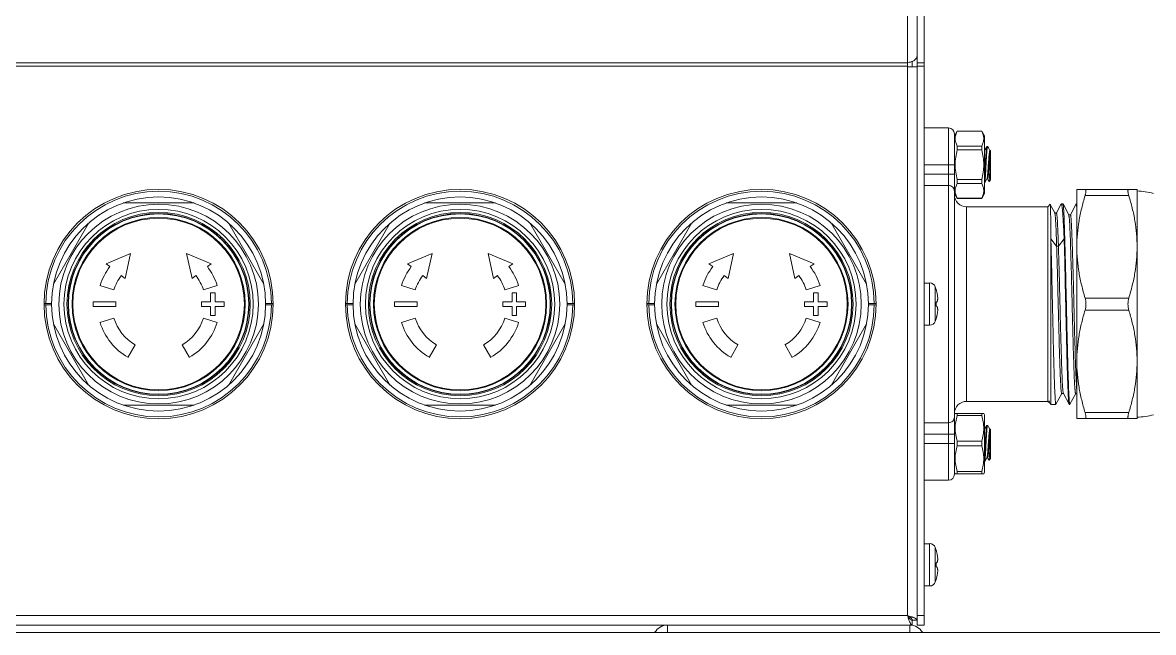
# Model space of a CAD drawing. Header units: millimetres. Extents: x 206 to 1899, y -454 to 296.
# Drawn here: x 647.65 to 659.37, y 49.66 to 55.98 of the extents above; entities that cross this region are included whole.
import ezdxf

# ---------------------------------------------------------------- set-up
doc = ezdxf.new("R2010")
doc.units = ezdxf.units.MM
doc.layers.add('细实线', color=7, linetype='Continuous', lineweight=15)

msp = doc.modelspace()

# ---------------------------------------------------------------- linework, layer by layer
at = {"layer": '细实线', "linetype": 'Continuous', "lineweight": 9}
for p, q in [((656.823, 49.838), (656.823, 61.2)), ((656.923, 49.738), (656.923, 61.3)), ((656.998, 49.738), (656.998, 60.37)), ((656.873, 55.52), (656.873, 55.577)), ((656.823, 55.562), (637.251, 55.562)), ((656.823, 55.526), (637.251, 55.526)), ((656.823, 55.52), (656.923, 55.52)), ((656.923, 55.562), (656.998, 55.562)), ((656.923, 55.526), (656.998, 55.526)), ((656.998, 54.888), (657.248, 54.888)), ((657.248, 51.238), (657.248, 54.888)), ((657.31, 54.805), (657.339, 54.855)), ((657.31, 51.3), (657.31, 54.825)), ((657.594, 54.855), (657.339, 54.855)), ((657.339, 54.855), (657.339, 54.854)), ((657.594, 54.854), (657.339, 54.854)), ((657.594, 54.855), (657.623, 54.805)), ((657.594, 54.855), (657.594, 54.854)), ((657.623, 54.208), (657.623, 54.805)), ((657.594, 54.7), (657.339, 54.7)), ((657.339, 54.7), (657.339, 54.66)), ((657.594, 54.66), (657.339, 54.66)), ((657.594, 54.7), (657.594, 54.66)), ((657.645, 54.693), (657.646, 54.694)), ((657.654, 54.694), (657.646, 54.694)), ((657.654, 54.694), (657.656, 54.691)), ((657.685, 54.653), (657.677, 54.653)), ((657.685, 54.654), (657.684, 54.652)), ((657.685, 54.654), (657.685, 54.35)), ((656.998, 54.506), (657.31, 54.506)), ((656.998, 54.408), (657.31, 54.408)), ((657.248, 54.291), (656.998, 54.291)), ((657.594, 54.353), (657.339, 54.353)), ((657.339, 54.353), (657.339, 54.313)), ((657.594, 54.313), (657.339, 54.313)), ((657.594, 54.353), (657.594, 54.313)), ((657.624, 54.32), (657.623, 54.319)), ((657.624, 54.32), (657.642, 54.352)), ((657.642, 54.352), (657.647, 54.361)), ((657.646, 54.36), (657.654, 54.36)), ((657.653, 54.359), (657.668, 54.334)), ((657.668, 54.334), (657.669, 54.334)), ((657.685, 54.35), (657.669, 54.334)), ((657.31, 54.208), (657.339, 54.158)), ((657.594, 54.159), (657.339, 54.159)), ((657.339, 54.159), (657.339, 54.158)), ((657.594, 54.158), (657.623, 54.208)), ((657.594, 54.159), (657.594, 54.158)), ((658.579, 54.249), (659.204, 54.249)), ((658.579, 51.877), (658.579, 54.249)), ((659.118, 54.186), (658.665, 54.186)), ((659.204, 54.249), (659.204, 51.877)), ((648.693, 54.11), (649.427, 54.11)), ((651.818, 54.11), (652.552, 54.11)), ((654.943, 54.11), (655.677, 54.11)), ((657.594, 54.158), (657.339, 54.158)), ((658.279, 54.071), (657.435, 54.071)), ((657.435, 54.071), (657.435, 52.055)), ((658.279, 54.071), (658.304, 54.096)), ((658.279, 52.055), (658.279, 54.071)), ((658.304, 54.095), (658.304, 54.096)), ((658.35, 54.007), (658.304, 54.095)), ((658.415, 54.1), (658.367, 54.007)), ((658.415, 54.1), (658.418, 54.102)), ((658.418, 54.102), (658.435, 54.102)), ((658.436, 54.101), (658.435, 54.102)), ((658.495, 53.987), (658.436, 54.101)), ((658.571, 54.101), (658.512, 53.987)), ((658.571, 54.101), (658.572, 54.102)), ((658.572, 54.102), (658.579, 54.102)), ((658.368, 54.007), (658.35, 54.007)), ((658.351, 54.006), (658.35, 54.007)), ((658.512, 53.987), (658.494, 53.987)), ((658.495, 53.986), (658.495, 53.987)), ((647.97, 53.268), (648.337, 53.904)), ((649.783, 53.904), (650.15, 53.268)), ((651.095, 53.268), (651.462, 53.904)), ((652.908, 53.904), (653.275, 53.268)), ((654.22, 53.268), (654.587, 53.904)), ((656.033, 53.904), (656.4, 53.268)), ((658.37, 53.663), (658.31, 53.738)), ((658.31, 52.024), (658.31, 53.738)), ((658.448, 53.738), (658.388, 53.663)), ((648.515, 53.481), (648.77, 53.587)), ((648.77, 53.587), (648.713, 53.329)), ((649.35, 53.587), (649.606, 53.481)), ((649.407, 53.329), (649.35, 53.587)), ((651.64, 53.481), (651.895, 53.587)), ((651.895, 53.587), (651.838, 53.329)), ((652.475, 53.587), (652.731, 53.481)), ((652.532, 53.329), (652.475, 53.587)), ((654.765, 53.481), (655.02, 53.587)), ((655.02, 53.587), (654.963, 53.329)), ((655.6, 53.587), (655.856, 53.481)), ((655.657, 53.329), (655.6, 53.587)), ((658.388, 53.663), (658.37, 53.663)), ((648.554, 53.451), (648.515, 53.481)), ((649.606, 53.481), (649.566, 53.451)), ((651.679, 53.451), (651.64, 53.481)), ((652.731, 53.481), (652.691, 53.451)), ((654.804, 53.451), (654.765, 53.481)), ((655.856, 53.481), (655.816, 53.451)), ((648.713, 53.329), (648.673, 53.36)), ((649.447, 53.36), (649.407, 53.329)), ((651.838, 53.329), (651.798, 53.36)), ((652.572, 53.36), (652.532, 53.329)), ((654.963, 53.329), (654.923, 53.36)), ((655.697, 53.36), (655.657, 53.329)), ((648.595, 53.209), (648.452, 53.254)), ((649.668, 53.254), (649.525, 53.209)), ((651.72, 53.209), (651.577, 53.254)), ((652.793, 53.254), (652.65, 53.209)), ((654.845, 53.209), (654.702, 53.254)), ((655.918, 53.254), (655.775, 53.209)), ((657.053, 53.281), (656.998, 53.281)), ((657.053, 53.281), (657.053, 52.844)), ((657.12, 53.214), (657.111, 53.241)), ((657.111, 53.241), (657.111, 52.884)), ((649.599, 53.18), (649.646, 53.18)), ((649.599, 53.086), (649.599, 53.18)), ((649.646, 53.18), (649.646, 53.086)), ((652.724, 53.18), (652.771, 53.18)), ((652.724, 53.086), (652.724, 53.18)), ((652.771, 53.18), (652.771, 53.086)), ((655.849, 53.18), (655.896, 53.18)), ((655.849, 53.086), (655.849, 53.18)), ((655.896, 53.18), (655.896, 53.086)), ((657.12, 53.213), (657.12, 53.214)), ((658.665, 53.125), (659.118, 53.125)), ((647.873, 53.069), (647.951, 53.069)), ((647.873, 53.056), (647.951, 53.056)), ((648.38, 53.086), (648.615, 53.086)), ((648.38, 53.039), (648.38, 53.086)), ((648.615, 53.039), (648.38, 53.039)), ((648.615, 53.086), (648.615, 53.039)), ((649.505, 53.086), (649.599, 53.086)), ((649.505, 53.039), (649.505, 53.086)), ((649.599, 53.039), (649.505, 53.039)), ((649.599, 52.946), (649.599, 53.039)), ((649.646, 53.086), (649.74, 53.086)), ((649.74, 53.039), (649.646, 53.039)), ((649.646, 53.039), (649.646, 52.946)), ((649.74, 53.086), (649.74, 53.039)), ((650.17, 53.069), (650.248, 53.069)), ((650.17, 53.056), (650.248, 53.056)), ((650.998, 53.069), (651.076, 53.069)), ((650.998, 53.056), (651.076, 53.056)), ((651.505, 53.086), (651.74, 53.086)), ((651.505, 53.039), (651.505, 53.086)), ((651.74, 53.039), (651.505, 53.039)), ((651.74, 53.086), (651.74, 53.039)), ((652.63, 53.086), (652.724, 53.086)), ((652.63, 53.039), (652.63, 53.086)), ((652.724, 53.039), (652.63, 53.039)), ((652.724, 52.946), (652.724, 53.039)), ((652.771, 53.086), (652.865, 53.086)), ((652.865, 53.039), (652.771, 53.039)), ((652.771, 53.039), (652.771, 52.946)), ((652.865, 53.086), (652.865, 53.039)), ((653.295, 53.069), (653.373, 53.069)), ((653.295, 53.056), (653.373, 53.056)), ((654.123, 53.069), (654.201, 53.069)), ((654.123, 53.056), (654.201, 53.056)), ((654.63, 53.086), (654.865, 53.086)), ((654.63, 53.039), (654.63, 53.086)), ((654.865, 53.039), (654.63, 53.039)), ((654.865, 53.086), (654.865, 53.039)), ((655.755, 53.086), (655.849, 53.086)), ((655.755, 53.039), (655.755, 53.086)), ((655.849, 53.039), (655.755, 53.039)), ((655.849, 52.946), (655.849, 53.039)), ((655.896, 53.086), (655.99, 53.086)), ((655.99, 53.039), (655.896, 53.039)), ((655.896, 53.039), (655.896, 52.946)), ((655.99, 53.086), (655.99, 53.039)), ((656.42, 53.069), (656.498, 53.069)), ((656.42, 53.056), (656.498, 53.056)), ((657.125, 53.084), (657.12, 53.083)), ((657.12, 53.042), (657.12, 53.083)), ((657.125, 53.041), (657.12, 53.042)), ((659.118, 53), (658.665, 53)), ((648.452, 52.871), (648.595, 52.916)), ((649.525, 52.916), (649.668, 52.871)), ((649.646, 52.946), (649.599, 52.946)), ((651.577, 52.871), (651.72, 52.916)), ((652.65, 52.916), (652.793, 52.871)), ((652.771, 52.946), (652.724, 52.946)), ((654.702, 52.871), (654.845, 52.916)), ((655.775, 52.916), (655.918, 52.871)), ((655.896, 52.946), (655.849, 52.946)), ((657.12, 52.911), (657.111, 52.884)), ((657.12, 52.911), (657.12, 52.912)), ((648.337, 52.221), (647.97, 52.857)), ((650.15, 52.857), (649.783, 52.221)), ((651.462, 52.221), (651.095, 52.857)), ((653.275, 52.857), (652.908, 52.221)), ((654.587, 52.221), (654.22, 52.857)), ((656.4, 52.857), (656.033, 52.221)), ((657.053, 52.844), (656.998, 52.844)), ((648.816, 52.641), (648.741, 52.511)), ((649.379, 52.511), (649.304, 52.641)), ((651.941, 52.641), (651.866, 52.511)), ((652.504, 52.511), (652.429, 52.641)), ((655.066, 52.641), (654.991, 52.511)), ((655.629, 52.511), (655.554, 52.641)), ((658.279, 52.055), (657.435, 52.055)), ((658.279, 52.055), (658.287, 52.046)), ((658.292, 52.06), (658.3, 52.036)), ((658.294, 52.047), (658.292, 52.06)), ((658.363, 52.025), (658.423, 52.138)), ((658.422, 52.138), (658.44, 52.138)), ((658.439, 52.139), (658.44, 52.138)), ((658.44, 52.138), (658.499, 52.025)), ((658.508, 52.025), (658.567, 52.138)), ((658.567, 52.138), (658.579, 52.138)), ((649.427, 52.016), (648.693, 52.016)), ((652.552, 52.016), (651.818, 52.016)), ((655.677, 52.016), (654.943, 52.016)), ((658.287, 52.046), (658.288, 52.046)), ((658.288, 52.046), (658.295, 52.046)), ((658.294, 52.047), (658.3, 52.036)), ((658.3, 52.036), (658.305, 52.029)), ((658.305, 52.029), (658.31, 52.024)), ((658.31, 52.024), (658.362, 52.024)), ((658.362, 52.024), (658.363, 52.025)), ((658.499, 52.025), (658.5, 52.024)), ((658.5, 52.024), (658.507, 52.024)), ((658.508, 52.025), (658.507, 52.024)), ((658.665, 51.939), (659.118, 51.939)), ((656.998, 51.834), (657.248, 51.834)), ((657.318, 51.931), (657.31, 51.917)), ((657.318, 51.931), (657.615, 51.931)), ((657.339, 51.909), (657.339, 51.931)), ((657.594, 51.909), (657.339, 51.909)), ((657.594, 51.909), (657.594, 51.931)), ((657.623, 51.917), (657.615, 51.931)), ((657.623, 51.321), (657.623, 51.917)), ((659.204, 51.877), (658.579, 51.877)), ((656.998, 51.717), (657.31, 51.717)), ((657.645, 51.806), (657.646, 51.806)), ((657.654, 51.806), (657.646, 51.806)), ((657.654, 51.806), (657.656, 51.804)), ((657.685, 51.766), (657.677, 51.766)), ((657.685, 51.767), (657.684, 51.765)), ((657.685, 51.767), (657.685, 51.463)), ((656.998, 51.619), (657.31, 51.619)), ((657.594, 51.642), (657.339, 51.642)), ((657.339, 51.596), (657.339, 51.642)), ((657.594, 51.596), (657.339, 51.596)), ((657.594, 51.596), (657.594, 51.642)), ((657.624, 51.432), (657.642, 51.464)), ((657.642, 51.464), (657.647, 51.473)), ((657.646, 51.472), (657.654, 51.472)), ((657.653, 51.472), (657.668, 51.447)), ((657.685, 51.463), (657.669, 51.446)), ((657.624, 51.432), (657.623, 51.431)), ((657.668, 51.447), (657.669, 51.446)), ((656.998, 51.238), (657.248, 51.238)), ((657.318, 51.306), (657.31, 51.321)), ((657.318, 51.306), (657.615, 51.306)), ((657.594, 51.329), (657.339, 51.329)), ((657.339, 51.329), (657.339, 51.306)), ((657.594, 51.329), (657.594, 51.306)), ((657.623, 51.321), (657.615, 51.306)), ((657.053, 50.581), (656.998, 50.581)), ((657.053, 50.581), (657.053, 50.144)), ((657.12, 50.514), (657.111, 50.541)), ((657.111, 50.541), (657.111, 50.184)), ((657.12, 50.513), (657.12, 50.514)), ((657.125, 50.384), (657.12, 50.383)), ((657.12, 50.342), (657.12, 50.383)), ((657.125, 50.341), (657.12, 50.342)), ((657.12, 50.211), (657.111, 50.184)), ((657.12, 50.211), (657.12, 50.212)), ((657.053, 50.144), (656.998, 50.144)), ((656.823, 49.838), (637.21, 49.838)), ((656.998, 49.838), (656.923, 49.838)), ((637.16, 49.738), (656.873, 49.738)), ((654.335, 49.663), (654.335, 49.738)), ((656.848, 49.663), (656.848, 49.738)), ((656.873, 49.788), (656.923, 49.788)), ((656.873, 49.788), (656.873, 49.738)), ((656.998, 49.738), (656.923, 49.738)), ((593.648, 49.663), (668.798, 49.663))]:
    msp.add_line(p, q, dxfattribs=at)
for points in [[(657.645, 54.693), (657.627, 54.662), (657.623, 54.654)], [(657.678, 54.654), (657.662, 54.68), (657.656, 54.691)], [(657.645, 51.806), (657.627, 51.774), (657.623, 51.767)], [(657.678, 51.766), (657.662, 51.793), (657.656, 51.804)]]:
    msp.add_lwpolyline(points, dxfattribs=at)
for centre, radius in [((649.06, 53.063), 1.188), ((649.06, 53.063), 1.109), ((652.185, 53.063), 1.188), ((652.185, 53.063), 1.109), ((655.31, 53.063), 1.188), ((655.31, 53.063), 1.109), ((649.06, 53.063), 1.034), ((649.06, 53.063), 0.981), ((652.185, 53.063), 1.034), ((652.185, 53.063), 0.981), ((655.31, 53.063), 1.034), ((655.31, 53.063), 0.981), ((649.06, 53.063), 0.95), ((649.06, 53.063), 0.938), ((649.06, 53.063), 0.934), ((649.06, 53.063), 0.897), ((649.06, 53.063), 0.889), ((652.185, 53.063), 0.95), ((652.185, 53.063), 0.938), ((652.185, 53.063), 0.934), ((652.185, 53.063), 0.897), ((652.185, 53.063), 0.889), ((655.31, 53.063), 0.95), ((655.31, 53.063), 0.938), ((655.31, 53.063), 0.934), ((655.31, 53.063), 0.897), ((655.31, 53.063), 0.889)]:
    msp.add_circle(centre, radius, dxfattribs=at)
for centre, radius, start, end in [((656.823, 55.705), 0.139, 270.0019, 271.7765), ((657.248, 54.825), 0.0625, 0, 90), ((649.06, 53.063), 1.169, 0.3064, 179.6936), ((652.185, 53.063), 1.169, 0.3064, 179.6936), ((655.31, 53.063), 1.169, 0.3064, 179.6936), ((657.435, 54.196), 0.125, 180, 270), ((659.176, 53.464), 0.771, 75.2261, 87.9217), ((649.06, 53.063), 0.637, 142.5, 162.5), ((649.06, 53.063), 0.487, 142.5, 162.5), ((649.06, 53.063), 0.487, 17.5, 37.5), ((649.06, 53.063), 0.637, 17.5, 37.5), ((652.185, 53.063), 0.637, 142.5, 162.5), ((652.185, 53.063), 0.487, 142.5, 162.5), ((652.185, 53.063), 0.487, 17.5, 37.5), ((652.185, 53.063), 0.637, 17.5, 37.5), ((655.31, 53.063), 0.637, 142.5, 162.5), ((655.31, 53.063), 0.487, 142.5, 162.5), ((655.31, 53.063), 0.487, 17.5, 37.5), ((655.31, 53.063), 0.637, 17.5, 37.5), ((657.053, 53.219), 0.0625, 20.9248, 90), ((656.641, 53.063), 0.502, 15.3291, 17.3633), ((656.762, 53.096), 0.377, 13.4078, 15.3323), ((649.06, 53.063), 1.169, 180.3064, 359.6936), ((652.185, 53.063), 1.169, 180.3064, 359.6936), ((655.31, 53.063), 1.169, 180.3064, 359.6936), ((649.06, 53.063), 0.637, 197.5, 240), ((649.06, 53.063), 0.487, 197.5, 240), ((649.06, 53.063), 0.487, 300, 342.5), ((649.06, 53.063), 0.637, 300, 342.5), ((652.185, 53.063), 0.637, 197.5, 240), ((652.185, 53.063), 0.487, 197.5, 240), ((652.185, 53.063), 0.487, 300, 342.5), ((652.185, 53.063), 0.637, 300, 342.5), ((655.31, 53.063), 0.637, 197.5, 240), ((655.31, 53.063), 0.487, 197.5, 240), ((655.31, 53.063), 0.487, 300, 342.5), ((655.31, 53.063), 0.637, 300, 342.5), ((657.053, 52.906), 0.0625, 270, 339.0752), ((656.641, 53.062), 0.502, 342.6367, 344.6709), ((656.761, 53.029), 0.378, 344.6711, 346.5891), ((657.435, 51.93), 0.125, 90, 180), ((659.176, 52.662), 0.771, 272.0783, 284.7739), ((657.248, 51.3), 0.0625, 270, 0), ((657.053, 50.519), 0.0625, 20.9248, 90), ((656.641, 50.363), 0.502, 15.3291, 17.3633), ((656.762, 50.396), 0.377, 13.4078, 15.3323), ((657.053, 50.206), 0.0625, 270, 339.0752), ((656.641, 50.362), 0.502, 342.6367, 344.6709), ((656.761, 50.329), 0.378, 344.6711, 346.5891), ((654.335, 49.588), 0.15, 90, 149.8024), ((656.848, 49.588), 0.15, 30.1976, 90)]:
    msp.add_arc(centre, radius, start, end, dxfattribs=at)
for points, knots in [([(656.895, 55.588), (656.89, 55.585), (656.87, 55.572), (656.845, 55.567), (656.827, 55.566)], [0, 0, 0, 0, 0.234929, 1, 1, 1, 1]), ([(656.923, 55.637), (656.923, 55.628), (656.917, 55.608), (656.903, 55.594), (656.895, 55.588)], [0, 0, 0, 0, 0.472275, 1, 1, 1, 1]), ([(657.339, 54.7), (657.333, 54.712), (657.322, 54.737), (657.316, 54.777), (657.322, 54.817), (657.333, 54.842), (657.339, 54.854)], [0, 0, 0, 0, 0.25587, 0.5, 0.74413, 1, 1, 1, 1]), ([(657.594, 54.7), (657.6, 54.712), (657.61, 54.737), (657.616, 54.777), (657.61, 54.817), (657.6, 54.842), (657.594, 54.854)], [0, 0, 0, 0, 0.25587, 0.5, 0.74413, 1, 1, 1, 1]), ([(657.339, 54.353), (657.333, 54.378), (657.322, 54.429), (657.316, 54.506), (657.322, 54.584), (657.333, 54.635), (657.339, 54.66)], [0, 0, 0, 0, 0.250006, 0.5, 0.749994, 1, 1, 1, 1]), ([(657.594, 54.353), (657.6, 54.378), (657.611, 54.429), (657.616, 54.506), (657.611, 54.584), (657.6, 54.635), (657.594, 54.66)], [0, 0, 0, 0, 0.250006, 0.5, 0.749994, 1, 1, 1, 1]), ([(657.623, 54.374), (657.624, 54.388), (657.626, 54.419), (657.628, 54.467), (657.631, 54.518), (657.633, 54.561), (657.635, 54.594), (657.637, 54.616), (657.638, 54.636), (657.639, 54.654), (657.641, 54.668), (657.642, 54.68), (657.643, 54.687), (657.644, 54.691), (657.645, 54.693), (657.645, 54.693)], [0, 0, 0, 0, 0.132366, 0.287125, 0.452003, 0.613914, 0.689706, 0.760015, 0.82344, 0.878728, 0.924787, 0.960725, 0.985883, 0.994314, 1, 1, 1, 1]), ([(657.65, 54.681), (657.65, 54.676), (657.648, 54.665), (657.646, 54.639), (657.643, 54.597), (657.64, 54.541), (657.637, 54.49), (657.635, 54.45), (657.634, 54.421), (657.632, 54.395), (657.63, 54.372), (657.629, 54.352), (657.627, 54.339), (657.626, 54.33), (657.625, 54.326), (657.625, 54.322), (657.624, 54.32), (657.624, 54.32)], [0, 0, 0, 0, 0.038651, 0.089567, 0.222344, 0.383787, 0.556107, 0.640397, 0.720301, 0.793603, 0.858272, 0.912526, 0.954882, 0.971236, 0.98423, 0.993811, 1, 1, 1, 1]), ([(657.677, 54.653), (657.677, 54.653), (657.676, 54.652), (657.675, 54.65), (657.674, 54.647), (657.673, 54.641), (657.672, 54.629), (657.67, 54.613), (657.668, 54.593), (657.666, 54.569), (657.664, 54.544), (657.662, 54.517), (657.661, 54.49), (657.659, 54.463), (657.657, 54.438), (657.655, 54.416), (657.653, 54.396), (657.652, 54.381), (657.65, 54.37), (657.649, 54.364), (657.648, 54.362), (657.648, 54.361)], [0, 0, 0, 0, 0.003842, 0.011094, 0.022365, 0.037706, 0.080226, 0.13737, 0.207214, 0.287353, 0.375012, 0.467147, 0.560554, 0.651985, 0.738262, 0.816389, 0.883663, 0.937776, 0.976919, 0.990494, 1, 1, 1, 1]), ([(657.652, 54.691), (657.652, 54.69), (657.651, 54.687), (657.651, 54.683), (657.65, 54.681)], [0, 0, 0, 0, 0.191287, 1, 1, 1, 1]), ([(657.654, 54.694), (657.654, 54.694), (657.653, 54.693), (657.652, 54.692), (657.652, 54.691)], [0, 0, 0, 0, 0.320397, 1, 1, 1, 1]), ([(657.681, 54.641), (657.68, 54.637), (657.679, 54.628), (657.677, 54.606), (657.674, 54.571), (657.671, 54.534), (657.669, 54.501), (657.668, 54.477), (657.666, 54.453), (657.664, 54.431), (657.663, 54.411), (657.661, 54.394), (657.659, 54.38), (657.658, 54.369), (657.656, 54.363), (657.655, 54.36), (657.654, 54.36), (657.654, 54.36)], [0, 0, 0, 0, 0.042598, 0.097649, 0.238585, 0.406786, 0.495155, 0.582985, 0.667741, 0.746976, 0.818408, 0.879989, 0.929967, 0.966961, 0.990085, 0.996465, 1, 1, 1, 1]), ([(657.669, 54.334), (657.669, 54.334), (657.669, 54.335), (657.67, 54.337), (657.67, 54.34), (657.671, 54.344), (657.671, 54.349), (657.672, 54.358), (657.673, 54.371), (657.674, 54.389), (657.675, 54.41), (657.676, 54.433), (657.677, 54.458), (657.678, 54.484), (657.679, 54.519), (657.681, 54.56), (657.683, 54.603), (657.684, 54.629), (657.685, 54.64)], [0, 0, 0, 0, 0.003638, 0.010461, 0.020548, 0.033881, 0.050403, 0.070023, 0.118113, 0.177037, 0.245375, 0.321439, 0.403308, 0.488871, 0.575879, 0.744886, 0.891832, 1, 1, 1, 1]), ([(657.683, 54.65), (657.683, 54.65), (657.682, 54.647), (657.682, 54.644), (657.681, 54.641)], [0, 0, 0, 0, 0.190072, 1, 1, 1, 1]), ([(657.684, 54.652), (657.684, 54.652), (657.684, 54.652), (657.683, 54.651), (657.683, 54.65)], [0, 0, 0, 0, 0.209201, 1, 1, 1, 1]), ([(657.248, 54.291), (657.256, 54.291), (657.272, 54.288), (657.293, 54.275), (657.307, 54.256), (657.31, 54.24), (657.31, 54.233)], [0, 0, 0, 0, 0.257624, 0.510803, 0.757659, 1, 1, 1, 1]), ([(657.339, 54.159), (657.333, 54.171), (657.322, 54.196), (657.316, 54.236), (657.322, 54.276), (657.333, 54.301), (657.339, 54.313)], [0, 0, 0, 0, 0.25587, 0.5, 0.74413, 1, 1, 1, 1]), ([(657.594, 54.159), (657.6, 54.171), (657.61, 54.196), (657.616, 54.236), (657.61, 54.276), (657.6, 54.301), (657.594, 54.313)], [0, 0, 0, 0, 0.25587, 0.5, 0.74413, 1, 1, 1, 1]), ([(658.665, 54.186), (658.652, 54.143), (658.628, 54.056), (658.6, 53.924), (658.583, 53.79), (658.579, 53.7), (658.579, 53.656)], [0, 0, 0, 0, 0.251196, 0.501468, 0.750957, 1, 1, 1, 1]), ([(658.665, 54.186), (658.666, 54.191), (658.669, 54.199), (658.671, 54.211), (658.673, 54.222), (658.674, 54.231), (658.673, 54.239), (658.672, 54.244), (658.669, 54.248), (658.666, 54.249), (658.665, 54.249)], [0, 0, 0, 0, 0.205566, 0.391719, 0.554274, 0.690337, 0.798546, 0.880202, 0.942223, 1, 1, 1, 1]), ([(659.118, 54.249), (659.117, 54.249), (659.114, 54.248), (659.111, 54.244), (659.109, 54.239), (659.109, 54.231), (659.11, 54.222), (659.111, 54.211), (659.114, 54.199), (659.117, 54.191), (659.118, 54.186)], [0, 0, 0, 0, 0.057777, 0.119799, 0.201455, 0.309664, 0.445727, 0.608282, 0.794435, 1, 1, 1, 1]), ([(659.204, 53.656), (659.204, 53.7), (659.2, 53.79), (659.183, 53.924), (659.155, 54.056), (659.131, 54.143), (659.118, 54.186)], [0, 0, 0, 0, 0.249043, 0.498532, 0.748804, 1, 1, 1, 1]), ([(658.31, 53.738), (658.31, 53.764), (658.309, 53.813), (658.309, 53.883), (658.308, 53.936), (658.308, 53.974), (658.307, 53.998), (658.307, 54.02), (658.306, 54.039), (658.306, 54.055), (658.306, 54.069), (658.305, 54.078), (658.305, 54.084), (658.305, 54.088), (658.305, 54.091), (658.304, 54.093), (658.304, 54.094), (658.304, 54.095), (658.304, 54.095)], [0, 0, 0, 0, 0.219652, 0.415997, 0.586655, 0.661767, 0.729791, 0.790534, 0.84381, 0.889475, 0.927407, 0.957488, 0.969558, 0.979639, 0.987726, 0.993812, 0.997898, 1, 1, 1, 1]), ([(658.418, 54.102), (658.418, 54.102), (658.419, 54.1), (658.42, 54.098), (658.422, 54.094), (658.423, 54.087), (658.425, 54.077), (658.427, 54.063), (658.43, 54.039), (658.433, 54.003), (658.437, 53.95), (658.44, 53.888), (658.444, 53.816), (658.446, 53.765), (658.448, 53.738)], [0, 0, 0, 0, 0.006594, 0.012356, 0.020015, 0.041235, 0.070423, 0.107578, 0.152631, 0.265945, 0.409138, 0.580568, 0.77833, 1, 1, 1, 1]), ([(658.471, 53.063), (658.469, 53.129), (658.466, 53.258), (658.462, 53.445), (658.458, 53.594), (658.455, 53.705), (658.453, 53.78), (658.451, 53.848), (658.449, 53.908), (658.447, 53.962), (658.445, 54.007), (658.443, 54.039), (658.441, 54.06), (658.44, 54.073), (658.439, 54.083), (658.438, 54.091), (658.437, 54.097), (658.436, 54.1), (658.436, 54.101)], [0, 0, 0, 0, 0.189932, 0.372948, 0.542409, 0.620099, 0.692139, 0.757873, 0.816705, 0.868098, 0.911588, 0.946781, 0.961166, 0.973366, 0.983359, 0.991127, 0.996663, 1, 1, 1, 1]), ([(658.573, 54.101), (658.573, 54.101), (658.574, 54.099), (658.575, 54.095), (658.575, 54.092), (658.576, 54.089)], [0, 0, 0, 0, 0.138876, 0.350741, 1, 1, 1, 1]), ([(658.576, 54.089), (658.576, 54.084), (658.578, 54.074), (658.578, 54.063), (658.579, 54.057)], [0, 0, 0, 0, 0.426466, 1, 1, 1, 1]), ([(658.37, 53.663), (658.369, 53.687), (658.368, 53.733), (658.365, 53.799), (658.363, 53.856), (658.36, 53.904), (658.358, 53.939), (658.357, 53.962), (658.355, 53.976), (658.354, 53.987), (658.353, 53.996), (658.352, 54.002), (658.351, 54.005), (658.351, 54.006)], [0, 0, 0, 0, 0.211916, 0.40247, 0.569429, 0.711077, 0.825928, 0.872921, 0.912805, 0.945482, 0.9709, 0.989045, 1, 1, 1, 1]), ([(658.388, 53.663), (658.387, 53.689), (658.386, 53.737), (658.383, 53.805), (658.381, 53.856), (658.379, 53.893), (658.378, 53.916), (658.377, 53.937), (658.375, 53.955), (658.374, 53.971), (658.373, 53.983), (658.372, 53.993), (658.37, 54.001), (658.369, 54.005), (658.368, 54.007), (658.368, 54.007), (658.368, 54.007)], [0, 0, 0, 0, 0.222216, 0.420547, 0.592456, 0.667874, 0.73597, 0.796532, 0.849393, 0.894412, 0.931464, 0.960472, 0.981402, 0.994307, 0.997902, 1, 1, 1, 1]), ([(658.496, 53.985), (658.496, 53.985), (658.496, 53.985), (658.496, 53.986), (658.495, 53.986)], [0, 0, 0, 0, 0.282756, 1, 1, 1, 1]), ([(658.567, 52.138), (658.566, 52.138), (658.565, 52.14), (658.564, 52.143), (658.563, 52.149), (658.562, 52.156), (658.561, 52.166), (658.56, 52.177), (658.559, 52.191), (658.557, 52.213), (658.555, 52.245), (658.553, 52.29), (658.551, 52.341), (658.549, 52.4), (658.547, 52.464), (658.544, 52.534), (658.542, 52.608), (658.539, 52.716), (658.536, 52.856), (658.531, 53.03), (658.527, 53.204), (658.523, 53.374), (658.518, 53.532), (658.515, 53.654), (658.512, 53.741), (658.509, 53.798), (658.507, 53.847), (658.505, 53.89), (658.503, 53.925), (658.501, 53.949), (658.499, 53.965), (658.498, 53.973), (658.497, 53.98), (658.497, 53.983), (658.496, 53.985)], [0, 0, 0, 0, 0.000828, 0.002651, 0.005581, 0.009631, 0.0148, 0.021081, 0.02846, 0.03692, 0.057013, 0.081178, 0.109196, 0.140809, 0.175729, 0.213635, 0.254178, 0.296988, 0.387815, 0.482785, 0.578416, 0.671201, 0.757738, 0.834854, 0.868981, 0.899726, 0.926808, 0.949979, 0.96903, 0.983789, 0.989518, 0.994131, 0.997624, 1, 1, 1, 1]), ([(658.579, 52.166), (658.578, 52.174), (658.577, 52.193), (658.574, 52.238), (658.57, 52.312), (658.566, 52.418), (658.562, 52.546), (658.558, 52.69), (658.554, 52.846), (658.55, 53.01), (658.546, 53.175), (658.542, 53.336), (658.538, 53.466), (658.535, 53.564), (658.533, 53.632), (658.531, 53.695), (658.529, 53.753), (658.527, 53.806), (658.525, 53.852), (658.523, 53.892), (658.521, 53.921), (658.52, 53.94), (658.519, 53.953), (658.518, 53.963), (658.517, 53.971), (658.516, 53.978), (658.515, 53.983), (658.514, 53.986), (658.513, 53.987), (658.512, 53.987)], [0, 0, 0, 0, 0.01321, 0.030325, 0.075698, 0.134656, 0.20528, 0.285268, 0.372008, 0.46267, 0.554294, 0.643888, 0.728528, 0.768118, 0.805451, 0.840222, 0.872147, 0.900965, 0.926443, 0.948371, 0.966574, 0.974231, 0.980906, 0.986585, 0.991258, 0.994921, 0.997573, 0.99923, 1, 1, 1, 1]), ([(658.31, 53.738), (658.313, 53.654), (658.317, 53.477), (658.322, 53.25), (658.327, 53.058), (658.33, 52.911), (658.333, 52.768), (658.336, 52.631), (658.339, 52.502), (658.342, 52.402), (658.344, 52.327), (658.346, 52.277), (658.348, 52.231), (658.349, 52.189), (658.351, 52.152), (658.353, 52.119), (658.354, 52.09), (658.356, 52.067), (658.357, 52.051), (658.358, 52.041), (658.359, 52.035), (658.36, 52.03), (658.361, 52.027), (658.361, 52.025), (658.362, 52.024), (658.362, 52.024)], [0, 0, 0, 0, 0.145256, 0.310482, 0.396464, 0.482387, 0.566512, 0.647138, 0.722636, 0.791479, 0.822964, 0.852276, 0.879267, 0.9038, 0.925753, 0.945014, 0.961488, 0.975091, 0.985761, 0.98998, 0.993449, 0.996169, 0.998143, 0.999389, 1, 1, 1, 1]), ([(658.448, 53.738), (658.451, 53.632), (658.456, 53.408), (658.461, 53.183), (658.464, 53.063)], [0, 0, 0, 0, 0.467081, 1, 1, 1, 1]), ([(658.422, 52.138), (658.422, 52.138), (658.421, 52.139), (658.42, 52.141), (658.42, 52.144), (658.418, 52.15), (658.417, 52.161), (658.415, 52.177), (658.414, 52.198), (658.412, 52.223), (658.411, 52.252), (658.409, 52.286), (658.407, 52.323), (658.405, 52.38), (658.402, 52.46), (658.399, 52.564), (658.396, 52.678), (658.393, 52.801), (658.389, 52.928), (658.386, 53.058), (658.382, 53.23), (658.377, 53.431), (658.372, 53.589), (658.37, 53.663)], [0, 0, 0, 0, 0.000659, 0.001927, 0.003914, 0.006645, 0.014348, 0.025025, 0.038636, 0.055112, 0.074375, 0.096328, 0.12086, 0.14785, 0.208641, 0.277475, 0.352962, 0.433575, 0.517687, 0.603596, 0.689564, 0.854763, 1, 1, 1, 1]), ([(658.439, 52.139), (658.439, 52.14), (658.438, 52.142), (658.437, 52.147), (658.436, 52.156), (658.434, 52.17), (658.433, 52.189), (658.431, 52.211), (658.429, 52.238), (658.428, 52.269), (658.426, 52.318), (658.423, 52.387), (658.42, 52.48), (658.417, 52.585), (658.413, 52.698), (658.41, 52.819), (658.407, 52.944), (658.404, 53.072), (658.4, 53.24), (658.395, 53.437), (658.39, 53.591), (658.388, 53.663)], [0, 0, 0, 0, 0.001471, 0.003642, 0.010133, 0.019487, 0.031674, 0.046639, 0.064313, 0.084613, 0.107439, 0.160223, 0.221647, 0.29052, 0.365511, 0.445165, 0.52794, 0.612232, 0.696406, 0.857909, 1, 1, 1, 1]), ([(658.579, 53.656), (658.579, 53.611), (658.583, 53.521), (658.6, 53.388), (658.628, 53.255), (658.652, 53.168), (658.665, 53.125)], [0, 0, 0, 0, 0.249043, 0.498532, 0.748804, 1, 1, 1, 1]), ([(659.118, 53.125), (659.131, 53.168), (659.155, 53.255), (659.183, 53.388), (659.2, 53.521), (659.204, 53.611), (659.204, 53.656)], [0, 0, 0, 0, 0.251196, 0.501468, 0.750957, 1, 1, 1, 1]), ([(657.125, 53.084), (657.126, 53.085), (657.128, 53.085), (657.129, 53.087), (657.13, 53.089), (657.132, 53.092), (657.134, 53.096), (657.135, 53.101), (657.136, 53.106), (657.136, 53.112), (657.137, 53.121), (657.137, 53.133), (657.135, 53.149), (657.132, 53.166), (657.13, 53.178), (657.129, 53.184)], [0, 0, 0, 0, 0.02655, 0.041501, 0.057879, 0.095184, 0.138499, 0.187366, 0.24128, 0.29982, 0.36264, 0.50017, 0.652697, 0.819646, 1, 1, 1, 1]), ([(658.665, 53), (658.668, 53.01), (658.672, 53.031), (658.674, 53.063), (658.672, 53.095), (658.668, 53.115), (658.665, 53.125)], [0, 0, 0, 0, 0.241609, 0.500001, 0.758392, 1, 1, 1, 1]), ([(659.118, 53.125), (659.115, 53.115), (659.111, 53.095), (659.108, 53.063), (659.111, 53.031), (659.115, 53.01), (659.118, 53)], [0, 0, 0, 0, 0.241609, 0.500001, 0.758392, 1, 1, 1, 1]), ([(657.129, 52.942), (657.13, 52.948), (657.132, 52.96), (657.135, 52.977), (657.137, 52.992), (657.137, 53.004), (657.136, 53.013), (657.136, 53.019), (657.135, 53.025), (657.134, 53.03), (657.132, 53.034), (657.13, 53.037), (657.129, 53.039), (657.128, 53.04), (657.126, 53.041), (657.125, 53.041)], [0, 0, 0, 0, 0.180366, 0.347311, 0.499831, 0.637355, 0.700173, 0.75871, 0.812623, 0.861491, 0.904806, 0.942114, 0.958494, 0.973449, 1, 1, 1, 1]), ([(658.464, 53.063), (658.465, 52.997), (658.468, 52.868), (658.473, 52.68), (658.476, 52.531), (658.479, 52.421), (658.481, 52.346), (658.484, 52.278), (658.486, 52.217), (658.488, 52.164), (658.49, 52.119), (658.492, 52.087), (658.493, 52.065), (658.495, 52.053), (658.496, 52.042), (658.497, 52.034), (658.498, 52.029), (658.498, 52.026), (658.499, 52.025)], [0, 0, 0, 0, 0.189933, 0.372948, 0.542409, 0.620099, 0.692139, 0.757873, 0.816706, 0.868098, 0.911588, 0.946782, 0.961166, 0.973366, 0.983359, 0.991127, 0.996663, 1, 1, 1, 1]), ([(658.503, 52.036), (658.502, 52.042), (658.501, 52.056), (658.499, 52.082), (658.497, 52.116), (658.494, 52.175), (658.491, 52.266), (658.487, 52.393), (658.483, 52.541), (658.479, 52.706), (658.475, 52.881), (658.472, 53.002), (658.471, 53.063)], [0, 0, 0, 0, 0.017608, 0.042894, 0.075679, 0.115711, 0.216224, 0.341292, 0.487003, 0.6488, 0.821601, 1, 1, 1, 1]), ([(658.665, 53), (658.652, 52.957), (658.628, 52.87), (658.6, 52.738), (658.583, 52.604), (658.579, 52.515), (658.579, 52.47)], [0, 0, 0, 0, 0.251196, 0.501468, 0.750957, 1, 1, 1, 1]), ([(659.204, 52.47), (659.204, 52.515), (659.2, 52.604), (659.183, 52.738), (659.155, 52.87), (659.131, 52.957), (659.118, 53)], [0, 0, 0, 0, 0.249043, 0.498532, 0.748804, 1, 1, 1, 1]), ([(658.579, 52.47), (658.579, 52.425), (658.583, 52.335), (658.6, 52.202), (658.628, 52.069), (658.652, 51.982), (658.665, 51.939)], [0, 0, 0, 0, 0.249043, 0.498532, 0.748804, 1, 1, 1, 1]), ([(659.118, 51.939), (659.131, 51.982), (659.155, 52.069), (659.183, 52.202), (659.2, 52.335), (659.204, 52.425), (659.204, 52.47)], [0, 0, 0, 0, 0.251196, 0.501468, 0.750957, 1, 1, 1, 1]), ([(658.289, 52.047), (658.29, 52.049), (658.291, 52.053), (658.291, 52.057), (658.292, 52.06)], [0, 0, 0, 0, 0.372714, 1, 1, 1, 1]), ([(658.288, 52.046), (658.288, 52.046), (658.289, 52.046), (658.289, 52.047), (658.289, 52.047)], [0, 0, 0, 0, 0.169977, 1, 1, 1, 1]), ([(658.506, 52.024), (658.506, 52.025), (658.505, 52.026), (658.504, 52.03), (658.504, 52.033), (658.503, 52.036)], [0, 0, 0, 0, 0.144309, 0.358078, 1, 1, 1, 1]), ([(658.507, 52.024), (658.507, 52.024), (658.506, 52.024), (658.506, 52.024), (658.506, 52.024)], [0, 0, 0, 0, 0.703832, 1, 1, 1, 1]), ([(658.665, 51.877), (658.666, 51.877), (658.669, 51.878), (658.672, 51.881), (658.673, 51.887), (658.674, 51.894), (658.673, 51.903), (658.671, 51.914), (658.669, 51.926), (658.666, 51.935), (658.665, 51.939)], [0, 0, 0, 0, 0.057778, 0.119799, 0.201455, 0.309664, 0.445727, 0.608282, 0.794435, 1, 1, 1, 1]), ([(659.118, 51.939), (659.117, 51.935), (659.114, 51.926), (659.111, 51.914), (659.11, 51.903), (659.109, 51.894), (659.109, 51.887), (659.111, 51.881), (659.114, 51.878), (659.117, 51.877), (659.118, 51.877)], [0, 0, 0, 0, 0.205566, 0.391719, 0.554274, 0.690337, 0.798545, 0.880201, 0.942222, 1, 1, 1, 1]), ([(657.248, 51.834), (657.256, 51.834), (657.272, 51.837), (657.293, 51.85), (657.307, 51.87), (657.31, 51.885), (657.31, 51.893)], [0, 0, 0, 0, 0.257624, 0.510803, 0.757659, 1, 1, 1, 1]), ([(657.339, 51.642), (657.333, 51.664), (657.322, 51.708), (657.316, 51.775), (657.322, 51.843), (657.333, 51.887), (657.339, 51.909)], [0, 0, 0, 0, 0.250695, 0.5, 0.749305, 1, 1, 1, 1]), ([(657.594, 51.642), (657.6, 51.664), (657.611, 51.708), (657.616, 51.775), (657.611, 51.843), (657.6, 51.887), (657.594, 51.909)], [0, 0, 0, 0, 0.250695, 0.5, 0.749305, 1, 1, 1, 1]), ([(657.623, 51.486), (657.624, 51.5), (657.626, 51.531), (657.628, 51.579), (657.631, 51.631), (657.633, 51.674), (657.635, 51.706), (657.637, 51.729), (657.638, 51.749), (657.639, 51.766), (657.641, 51.781), (657.642, 51.792), (657.643, 51.8), (657.644, 51.804), (657.645, 51.805), (657.645, 51.806)], [0, 0, 0, 0, 0.132366, 0.287125, 0.452003, 0.613914, 0.689706, 0.760015, 0.82344, 0.878728, 0.924787, 0.960725, 0.985883, 0.994314, 1, 1, 1, 1]), ([(657.65, 51.793), (657.65, 51.789), (657.648, 51.778), (657.646, 51.751), (657.643, 51.71), (657.64, 51.653), (657.637, 51.603), (657.635, 51.562), (657.634, 51.534), (657.632, 51.507), (657.63, 51.484), (657.629, 51.465), (657.627, 51.451), (657.626, 51.443), (657.625, 51.438), (657.625, 51.435), (657.624, 51.433), (657.624, 51.432)], [0, 0, 0, 0, 0.038651, 0.089567, 0.222344, 0.383787, 0.556107, 0.640397, 0.720301, 0.793603, 0.858272, 0.912526, 0.954882, 0.971236, 0.98423, 0.993811, 1, 1, 1, 1]), ([(657.677, 51.766), (657.677, 51.766), (657.676, 51.765), (657.675, 51.763), (657.674, 51.76), (657.673, 51.753), (657.672, 51.742), (657.67, 51.725), (657.668, 51.705), (657.666, 51.682), (657.664, 51.656), (657.662, 51.63), (657.661, 51.602), (657.659, 51.576), (657.657, 51.551), (657.655, 51.528), (657.653, 51.509), (657.652, 51.493), (657.65, 51.483), (657.649, 51.477), (657.648, 51.475), (657.648, 51.474)], [0, 0, 0, 0, 0.003842, 0.011094, 0.022365, 0.037706, 0.080226, 0.13737, 0.207214, 0.287353, 0.375012, 0.467147, 0.560554, 0.651985, 0.738262, 0.816389, 0.883663, 0.937776, 0.976919, 0.990494, 1, 1, 1, 1]), ([(657.652, 51.803), (657.652, 51.803), (657.651, 51.799), (657.651, 51.796), (657.65, 51.793)], [0, 0, 0, 0, 0.191287, 1, 1, 1, 1]), ([(657.654, 51.806), (657.654, 51.806), (657.653, 51.805), (657.652, 51.804), (657.652, 51.803)], [0, 0, 0, 0, 0.320397, 1, 1, 1, 1]), ([(657.681, 51.754), (657.68, 51.75), (657.679, 51.74), (657.677, 51.718), (657.674, 51.684), (657.671, 51.646), (657.669, 51.614), (657.668, 51.589), (657.666, 51.565), (657.664, 51.543), (657.663, 51.523), (657.661, 51.506), (657.659, 51.492), (657.658, 51.482), (657.656, 51.476), (657.655, 51.473), (657.654, 51.472), (657.654, 51.472)], [0, 0, 0, 0, 0.042598, 0.097649, 0.238585, 0.406786, 0.495155, 0.582985, 0.667741, 0.746976, 0.818408, 0.879989, 0.929967, 0.966961, 0.990085, 0.996465, 1, 1, 1, 1]), ([(657.669, 51.446), (657.669, 51.447), (657.669, 51.448), (657.67, 51.45), (657.67, 51.453), (657.671, 51.457), (657.671, 51.462), (657.672, 51.47), (657.673, 51.483), (657.674, 51.501), (657.675, 51.522), (657.676, 51.545), (657.677, 51.57), (657.678, 51.596), (657.679, 51.631), (657.681, 51.672), (657.683, 51.716), (657.684, 51.742), (657.685, 51.753)], [0, 0, 0, 0, 0.003638, 0.010461, 0.020548, 0.033881, 0.050403, 0.070023, 0.118113, 0.177037, 0.245375, 0.321439, 0.403308, 0.488871, 0.575879, 0.744886, 0.891832, 1, 1, 1, 1]), ([(657.683, 51.763), (657.683, 51.762), (657.682, 51.759), (657.682, 51.756), (657.681, 51.754)], [0, 0, 0, 0, 0.190072, 1, 1, 1, 1]), ([(657.684, 51.765), (657.684, 51.765), (657.684, 51.764), (657.683, 51.763), (657.683, 51.763)], [0, 0, 0, 0, 0.209201, 1, 1, 1, 1]), ([(657.339, 51.329), (657.333, 51.351), (657.322, 51.395), (657.316, 51.463), (657.322, 51.53), (657.333, 51.574), (657.339, 51.596)], [0, 0, 0, 0, 0.250695, 0.5, 0.749305, 1, 1, 1, 1]), ([(657.594, 51.329), (657.6, 51.351), (657.611, 51.395), (657.616, 51.463), (657.611, 51.53), (657.6, 51.574), (657.594, 51.596)], [0, 0, 0, 0, 0.250695, 0.5, 0.749305, 1, 1, 1, 1]), ([(657.125, 50.384), (657.126, 50.385), (657.128, 50.385), (657.129, 50.387), (657.13, 50.389), (657.132, 50.392), (657.134, 50.396), (657.135, 50.401), (657.136, 50.406), (657.136, 50.412), (657.137, 50.421), (657.137, 50.433), (657.135, 50.449), (657.132, 50.466), (657.13, 50.478), (657.129, 50.484)], [0, 0, 0, 0, 0.02655, 0.041501, 0.057879, 0.095184, 0.138499, 0.187366, 0.24128, 0.29982, 0.36264, 0.50017, 0.652697, 0.819646, 1, 1, 1, 1]), ([(657.129, 50.242), (657.13, 50.248), (657.132, 50.26), (657.135, 50.277), (657.137, 50.292), (657.137, 50.304), (657.136, 50.313), (657.136, 50.319), (657.135, 50.325), (657.134, 50.33), (657.132, 50.334), (657.13, 50.337), (657.129, 50.339), (657.128, 50.34), (657.126, 50.341), (657.125, 50.341)], [0, 0, 0, 0, 0.180366, 0.347311, 0.499831, 0.637355, 0.700173, 0.75871, 0.812623, 0.861491, 0.904806, 0.942114, 0.958494, 0.973449, 1, 1, 1, 1]), ([(656.873, 49.788), (656.873, 49.797), (656.86, 49.812), (656.841, 49.826), (656.829, 49.834), (656.823, 49.838)], [0, 0, 0, 0, 0.400766, 0.683902, 1, 1, 1, 1]), ([(656.873, 49.788), (656.863, 49.788), (656.848, 49.8), (656.835, 49.819), (656.827, 49.831), (656.823, 49.838)], [0, 0, 0, 0, 0.400766, 0.683902, 1, 1, 1, 1]), ([(656.839, 49.788), (656.838, 49.792), (656.832, 49.808), (656.827, 49.825), (656.823, 49.838)], [0, 0, 0, 0, 0.236192, 1, 1, 1, 1]), ([(656.873, 49.821), (656.869, 49.822), (656.852, 49.828), (656.835, 49.834), (656.823, 49.838)], [0, 0, 0, 0, 0.236192, 1, 1, 1, 1]), ([(656.845, 49.773), (656.845, 49.774), (656.843, 49.779), (656.841, 49.784), (656.839, 49.788)], [0, 0, 0, 0, 0.239617, 1, 1, 1, 1]), ([(656.857, 49.749), (656.856, 49.751), (656.852, 49.758), (656.848, 49.767), (656.845, 49.773)], [0, 0, 0, 0, 0.213198, 1, 1, 1, 1]), ([(656.873, 49.738), (656.871, 49.738), (656.865, 49.739), (656.86, 49.745), (656.857, 49.749)], [0, 0, 0, 0, 0.199812, 1, 1, 1, 1]), ([(656.887, 49.815), (656.886, 49.816), (656.881, 49.818), (656.876, 49.82), (656.873, 49.821)], [0, 0, 0, 0, 0.239617, 1, 1, 1, 1]), ([(656.909, 49.804), (656.908, 49.805), (656.901, 49.81), (656.893, 49.813), (656.887, 49.815)], [0, 0, 0, 0, 0.21862, 1, 1, 1, 1]), ([(656.923, 49.788), (656.923, 49.789), (656.922, 49.793), (656.917, 49.799), (656.912, 49.803), (656.909, 49.804)], [0, 0, 0, 0, 0.192204, 0.538924, 1, 1, 1, 1])]:
    msp.add_open_spline(points, degree=3, knots=knots, dxfattribs=at)
for points in [[(657.648, 54.361), (657.647, 54.361), (657.647, 54.361), (657.647, 54.361)], [(658.572, 54.102), (658.572, 54.102), (658.573, 54.102), (658.573, 54.102)], [(658.573, 54.102), (658.573, 54.101), (658.573, 54.101), (658.573, 54.101)], [(658.506, 52.024), (658.506, 52.024), (658.506, 52.024), (658.506, 52.024)], [(657.648, 51.474), (657.647, 51.473), (657.647, 51.473), (657.647, 51.473)]]:
    msp.add_open_spline(points, degree=3, dxfattribs=at)

doc.saveas('drawing.dxf')
